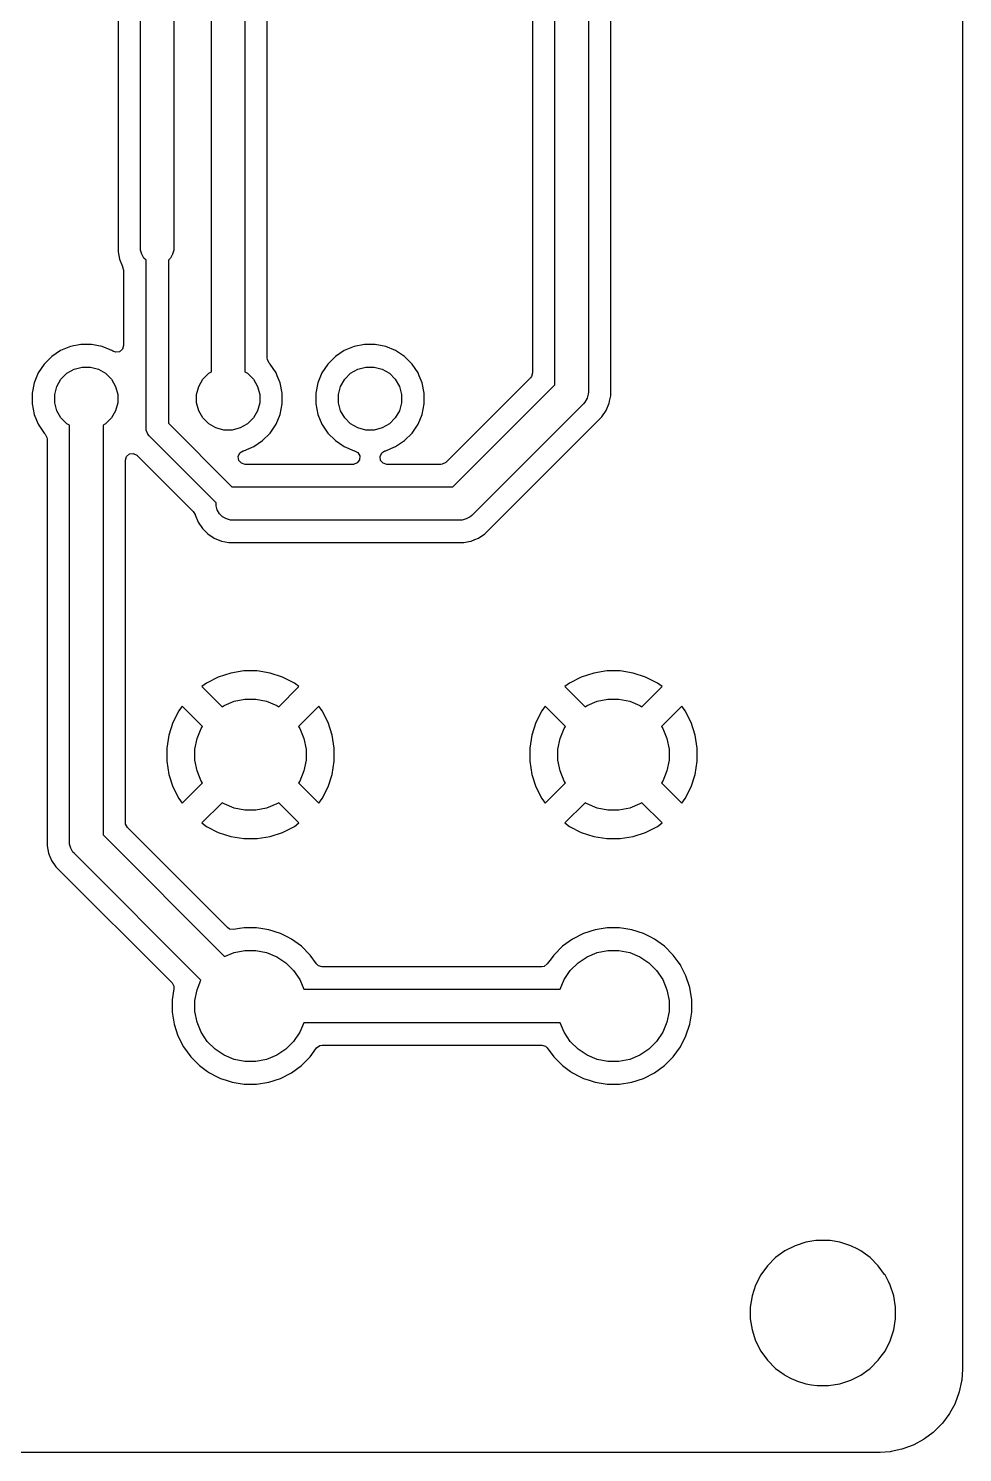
# Model space of a CAD drawing. Header units: millimetres. Extents: x 130.5 to 169.5, y -130 to -71.
# Drawn here: x 152.78 to 169.5, y -130 to -104.49 of the extents above; entities that cross this region are included whole.
import ezdxf

# ---------------------------------------------------------------- set-up
doc = ezdxf.new("R2010")
doc.units = ezdxf.units.MM
doc.layers.add('B.Cu', color=153, linetype='CONTINUOUS', true_color=0x4d7fc4)

msp = doc.modelspace()

# ---------------------------------------------------------------- linework, layer by layer
at = {"layer": 'B.Cu', "linetype": 'CONTINUOUS'}
for p, q in [((169.4995, -72.504427), (169.4995, -128.495572)), ((162.8, -79.5), (162.8, -111)), ((162.2, -110.875736), (162.2, -79.624264)), ((163.2005, -111.068993), (163.2005, -85.881947)), ((154.78, -108.42), (154.78, -98.704264)), ((155.38, -98.58), (155.38, -108.42)), ((161.7995, -98.473104), (161.7995, -110.658481)), ((154.3795, -98.921519), (154.3795, -108.488993)), ((156.05, -110.640656), (156.05, -102.65)), ((156.65, -102.774264), (156.65, -110.640656)), ((157.0505, -110.396642), (157.0505, -102.991519)), ((154.3795, -108.488995), (154.379499, -108.488995)), ((154.379499, -108.488995), (154.406418, -108.624322)), ((154.3795, -108.488993), (154.3795, -108.488995)), ((154.406418, -108.624322), (154.406421, -108.624332)), ((154.406421, -108.624332), (154.459222, -108.751806)), ((154.782567, -108.459158), (154.78, -108.42)), ((154.802836, -108.534805), (154.782567, -108.459158)), ((154.841994, -108.602628), (154.802836, -108.534805)), ((154.88, -108.640634), (154.841994, -108.602628)), ((154.88, -111.646052), (154.88, -108.640634)), ((155.318006, -108.602628), (155.28, -108.640634)), ((155.28, -108.640634), (155.28, -111.563209)), ((155.357164, -108.534805), (155.318006, -108.602628)), ((155.377433, -108.459158), (155.357164, -108.534805)), ((155.38, -108.42), (155.377433, -108.459158)), ((154.459222, -108.751806), (154.462094, -108.757178)), ((154.462094, -108.757178), (154.460792, -108.757874)), ((154.460792, -108.757874), (154.47948, -108.817554)), ((154.47948, -108.817554), (154.4795, -108.819769)), ((154.4795, -108.819769), (154.4795, -110.168147)), ((153.526911, -110.186797), (153.350299, -110.259951)), ((153.526921, -110.186794), (153.526911, -110.186797)), ((153.714412, -110.1495), (153.526921, -110.186794)), ((153.714414, -110.1495), (153.714412, -110.1495)), ((153.905586, -110.1495), (153.714414, -110.1495)), ((153.905588, -110.1495), (153.905586, -110.1495)), ((154.093078, -110.186794), (153.905588, -110.1495)), ((154.093088, -110.186797), (154.093078, -110.186794)), ((154.269702, -110.259952), (154.093088, -110.186797)), ((154.4795, -110.168147), (154.459815, -110.235186)), ((158.606911, -110.186797), (158.430299, -110.259951)), ((158.606921, -110.186794), (158.606911, -110.186797)), ((158.794412, -110.1495), (158.606921, -110.186794)), ((158.794414, -110.1495), (158.794412, -110.1495)), ((158.985586, -110.1495), (158.794414, -110.1495)), ((158.985588, -110.1495), (158.985586, -110.1495)), ((159.173078, -110.186794), (158.985588, -110.1495)), ((159.173088, -110.186797), (159.173078, -110.186794)), ((159.3497, -110.259951), (159.173088, -110.186797)), ((153.191339, -110.366164), (153.056164, -110.501339)), ((153.350299, -110.259951), (153.191339, -110.366164)), ((154.269704, -110.259953), (154.269702, -110.259952)), ((154.286611, -110.27125), (154.269704, -110.259953)), ((154.337853, -110.290885), (154.286611, -110.27125)), ((154.407011, -110.280941), (154.337853, -110.290885)), ((154.459815, -110.235186), (154.407011, -110.280941)), ((157.053334, -110.423), (157.0505, -110.396642)), ((157.086819, -110.484323), (157.053334, -110.423)), ((158.271339, -110.366164), (158.136164, -110.501339)), ((158.430299, -110.259951), (158.271339, -110.366164)), ((159.50866, -110.366164), (159.3497, -110.259951)), ((159.643835, -110.501339), (159.50866, -110.366164)), ((152.949951, -110.660299), (152.876797, -110.836911)), ((153.056164, -110.501339), (152.949951, -110.660299)), ((153.357789, -110.773006), (153.463006, -110.667789)), ((153.463006, -110.667789), (153.59187, -110.593389)), ((153.59187, -110.593389), (153.7356, -110.554876)), ((153.7356, -110.554876), (153.8844, -110.554876)), ((153.8844, -110.554876), (154.02813, -110.593389)), ((154.02813, -110.593389), (154.156994, -110.667789)), ((154.156994, -110.667789), (154.262211, -110.773006)), ((155.897789, -110.773006), (156.003006, -110.667789)), ((156.003006, -110.667789), (156.05, -110.640656)), ((156.65, -110.640656), (156.696994, -110.667789)), ((156.696994, -110.667789), (156.802211, -110.773006)), ((157.103835, -110.501339), (157.086819, -110.484323)), ((157.210048, -110.660299), (157.103835, -110.501339)), ((157.230569, -110.709843), (157.210048, -110.660299)), ((158.029951, -110.660299), (157.956797, -110.836911)), ((158.136164, -110.501339), (158.029951, -110.660299)), ((158.437789, -110.773006), (158.543006, -110.667789)), ((158.543006, -110.667789), (158.67187, -110.593389)), ((158.67187, -110.593389), (158.8156, -110.554876)), ((158.8156, -110.554876), (158.9644, -110.554876)), ((158.9644, -110.554876), (159.10813, -110.593389)), ((159.10813, -110.593389), (159.236994, -110.667789)), ((159.236994, -110.667789), (159.342211, -110.773006)), ((159.750048, -110.660299), (159.643835, -110.501339)), ((159.770569, -110.709843), (159.750048, -110.660299)), ((161.7995, -110.658481), (161.779815, -110.72552)), ((152.876794, -110.836921), (152.8395, -111.024411)), ((152.876797, -110.836911), (152.876794, -110.836921)), ((153.244876, -111.0456), (153.283389, -110.90187)), ((153.283389, -110.90187), (153.357789, -110.773006)), ((154.262211, -110.773006), (154.336611, -110.90187)), ((154.336611, -110.90187), (154.375124, -111.0456)), ((155.784876, -111.0456), (155.823389, -110.90187)), ((155.823389, -110.90187), (155.897789, -110.773006)), ((156.802211, -110.773006), (156.876611, -110.90187)), ((156.876611, -110.90187), (156.915124, -111.0456)), ((157.283204, -110.836916), (157.230569, -110.709843)), ((157.283204, -110.83692), (157.283204, -110.836916)), ((157.283205, -110.836921), (157.283204, -110.83692)), ((157.3205, -111.024411), (157.283205, -110.836921)), ((157.956794, -110.836921), (157.9195, -111.024411)), ((157.956797, -110.836911), (157.956794, -110.836921)), ((158.324876, -111.0456), (158.363389, -110.90187)), ((158.363389, -110.90187), (158.437789, -110.773006)), ((159.342211, -110.773006), (159.416611, -110.90187)), ((159.416611, -110.90187), (159.455124, -111.0456)), ((159.823204, -110.836916), (159.770569, -110.709843)), ((159.823204, -110.83692), (159.823204, -110.836916)), ((159.823205, -110.836921), (159.823204, -110.83692)), ((159.8605, -111.024411), (159.823205, -110.836921)), ((161.763181, -110.746162), (160.246162, -112.263181)), ((160.375736, -112.7), (162.2, -110.875736)), ((161.779815, -110.72552), (161.763181, -110.746162)), ((152.8395, -111.215588), (152.839499, -111.215588)), ((152.839499, -111.215588), (152.876794, -111.403078)), ((152.8395, -111.024411), (152.8395, -111.024414)), ((152.8395, -111.024414), (152.8395, -111.215586)), ((152.8395, -111.215586), (152.8395, -111.215588)), ((153.244876, -111.1944), (153.244876, -111.0456)), ((153.283389, -111.33813), (153.244876, -111.1944)), ((154.375124, -111.1944), (154.336611, -111.33813)), ((154.375124, -111.0456), (154.375124, -111.1944)), ((155.784876, -111.1944), (155.784876, -111.0456)), ((155.823389, -111.33813), (155.784876, -111.1944)), ((156.915124, -111.1944), (156.876611, -111.33813)), ((156.915124, -111.0456), (156.915124, -111.1944)), ((157.283204, -111.403084), (157.3205, -111.215586)), ((157.3205, -111.024414), (157.3205, -111.024411)), ((157.3205, -111.215586), (157.3205, -111.024414)), ((157.9195, -111.215588), (157.919499, -111.215588)), ((157.919499, -111.215588), (157.956794, -111.403078)), ((157.9195, -111.024411), (157.9195, -111.024414)), ((157.9195, -111.024414), (157.9195, -111.215586)), ((157.9195, -111.215586), (157.9195, -111.215588)), ((158.324876, -111.1944), (158.324876, -111.0456)), ((158.363389, -111.33813), (158.324876, -111.1944)), ((159.455124, -111.1944), (159.416611, -111.33813)), ((159.455124, -111.0456), (159.455124, -111.1944)), ((159.823204, -111.403084), (159.8605, -111.215586)), ((159.8605, -111.024414), (159.8605, -111.024411)), ((159.8605, -111.215586), (159.8605, -111.024414)), ((162.712132, -111.212132), (160.712132, -113.212132)), ((162.738006, -111.182628), (162.712132, -111.212132)), ((162.777164, -111.114805), (162.738006, -111.182628)), ((162.797433, -111.039158), (162.777164, -111.114805)), ((162.8, -111), (162.797433, -111.039158)), ((163.120775, -111.331811), (163.17358, -111.204328)), ((163.17358, -111.204328), (163.181297, -111.165533)), ((163.181297, -111.165533), (163.2005, -111.068993)), ((152.876794, -111.403078), (152.876797, -111.403088)), ((152.876797, -111.403088), (152.949951, -111.5797)), ((153.357789, -111.466994), (153.283389, -111.33813)), ((153.463006, -111.572211), (153.357789, -111.466994)), ((154.262211, -111.466994), (154.156994, -111.572211)), ((154.336611, -111.33813), (154.262211, -111.466994)), ((155.897789, -111.466994), (155.823389, -111.33813)), ((156.003006, -111.572211), (155.897789, -111.466994)), ((156.802211, -111.466994), (156.696994, -111.572211)), ((156.876611, -111.33813), (156.802211, -111.466994)), ((157.210046, -111.579704), (157.283204, -111.403084)), ((157.956794, -111.403078), (157.956797, -111.403088)), ((157.956797, -111.403088), (158.029951, -111.5797)), ((158.437789, -111.466994), (158.363389, -111.33813)), ((158.543006, -111.572211), (158.437789, -111.466994)), ((159.342211, -111.466994), (159.236994, -111.572211)), ((159.416611, -111.33813), (159.342211, -111.466994)), ((159.750046, -111.579704), (159.823204, -111.403084)), ((160.946543, -113.544114), (163.044114, -111.446543)), ((163.044114, -111.446543), (163.120775, -111.331811)), ((152.949951, -111.5797), (153.056164, -111.73866)), ((153.51, -111.599343), (153.463006, -111.572211)), ((153.51, -119.06), (153.51, -111.599343)), ((154.156994, -111.572211), (154.11, -111.599343)), ((154.11, -111.599343), (154.11, -118.935736)), ((154.883843, -111.68507), (154.88, -111.646052)), ((154.913706, -111.757166), (154.883843, -111.68507)), ((155.28, -111.563209), (156.417846, -112.701055)), ((156.13187, -111.646611), (156.003006, -111.572211)), ((156.2756, -111.685124), (156.13187, -111.646611)), ((156.4244, -111.685124), (156.2756, -111.685124)), ((156.56813, -111.646611), (156.4244, -111.685124)), ((156.696994, -111.572211), (156.56813, -111.646611)), ((157.103837, -111.738658), (157.210046, -111.579704)), ((158.029951, -111.5797), (158.136164, -111.73866)), ((158.67187, -111.646611), (158.543006, -111.572211)), ((158.8156, -111.685124), (158.67187, -111.646611)), ((158.9644, -111.685124), (158.8156, -111.685124)), ((159.10813, -111.646611), (158.9644, -111.685124)), ((159.236994, -111.572211), (159.10813, -111.646611)), ((159.643837, -111.738658), (159.750046, -111.579704)), ((153.056164, -111.73866), (153.073179, -111.755674)), ((153.073179, -111.755674), (153.106666, -111.816996)), ((153.106666, -111.816996), (153.1095, -111.843357)), ((153.1095, -111.843357), (153.1095, -118.991006)), ((154.938579, -111.787473), (154.913706, -111.757166)), ((156.136515, -112.985409), (154.938579, -111.787473)), ((156.725877, -112.014768), (156.8097, -111.980048)), ((156.8097, -111.980048), (156.809701, -111.980047)), ((156.809701, -111.980047), (156.809704, -111.980046)), ((156.809704, -111.980046), (156.968658, -111.873837)), ((156.968658, -111.873837), (157.103837, -111.738658)), ((158.136164, -111.73866), (158.271339, -111.873835)), ((158.271339, -111.873835), (158.430299, -111.980048)), ((158.430299, -111.980048), (158.606911, -112.053202)), ((159.265877, -112.014768), (159.3497, -111.980048)), ((159.3497, -111.980048), (159.349701, -111.980047)), ((159.349701, -111.980047), (159.349704, -111.980046)), ((159.349704, -111.980046), (159.508658, -111.873837)), ((159.508658, -111.873837), (159.643837, -111.738658)), ((154.5105, -112.225149), (154.530185, -112.15811)), ((154.5105, -117.381947), (154.5105, -112.225149)), ((154.530185, -112.15811), (154.582989, -112.112355)), ((154.582989, -112.112355), (154.652147, -112.102411)), ((154.652147, -112.102411), (154.715703, -112.131436)), ((154.715703, -112.131436), (154.722181, -112.137468)), ((154.722181, -112.137468), (155.72665, -113.141938)), ((156.531126, -112.157853), (156.560151, -112.094297)), ((156.54107, -112.227011), (156.531126, -112.157853)), ((156.586825, -112.279815), (156.54107, -112.227011)), ((156.560151, -112.094297), (156.618929, -112.056523)), ((156.618929, -112.056523), (156.629673, -112.053883)), ((156.629673, -112.053883), (156.631238, -112.053571)), ((156.631238, -112.053571), (156.633084, -112.053204)), ((156.633084, -112.053204), (156.725877, -112.014768)), ((158.606911, -112.053202), (158.606916, -112.053204)), ((158.606916, -112.053204), (158.608413, -112.053501)), ((158.608413, -112.053501), (158.610327, -112.053883)), ((158.610327, -112.053883), (158.611945, -112.054729)), ((158.611945, -112.054729), (158.612748, -112.054973)), ((158.612748, -112.054973), (158.612701, -112.055125)), ((158.612701, -112.055125), (158.672238, -112.086268)), ((158.703073, -112.216753), (158.662206, -112.273425)), ((158.672238, -112.086268), (158.706812, -112.146984)), ((158.706812, -112.146984), (158.703073, -112.216753)), ((159.071126, -112.157853), (159.100151, -112.094297)), ((159.08107, -112.227011), (159.071126, -112.157853)), ((159.126825, -112.279815), (159.08107, -112.227011)), ((159.100151, -112.094297), (159.158929, -112.056523)), ((159.158929, -112.056523), (159.169673, -112.053883)), ((159.169673, -112.053883), (159.171238, -112.053571)), ((159.171238, -112.053571), (159.173084, -112.053204)), ((159.173084, -112.053204), (159.265877, -112.014768)), ((156.653864, -112.2995), (156.586825, -112.279815)), ((158.586136, -112.2995), (156.653864, -112.2995)), ((158.597188, -112.299006), (158.586136, -112.2995)), ((158.662206, -112.273425), (158.597188, -112.299006)), ((159.193864, -112.2995), (159.126825, -112.279815)), ((160.158481, -112.2995), (159.193864, -112.2995)), ((160.184839, -112.296666), (160.158481, -112.2995)), ((160.246162, -112.263181), (160.184839, -112.296666)), ((156.417846, -112.701055), (156.433948, -112.7)), ((156.433948, -112.7), (160.375736, -112.7)), ((156.136515, -113.039158), (156.136515, -112.985409)), ((155.72665, -113.141938), (155.757683, -113.198771)), ((155.757683, -113.198771), (155.758598, -113.198494)), ((155.758598, -113.198494), (155.75993, -113.202887)), ((155.75993, -113.202887), (155.760135, -113.203261)), ((155.760135, -113.203261), (155.760334, -113.204215)), ((155.760334, -113.204215), (155.760368, -113.20433)), ((155.760368, -113.20433), (155.813169, -113.331804)), ((156.156784, -113.114805), (156.136515, -113.039158)), ((156.195942, -113.182628), (156.156784, -113.114805)), ((156.25132, -113.238006), (156.195942, -113.182628)), ((156.319143, -113.277164), (156.25132, -113.238006)), ((160.682628, -113.238006), (160.614805, -113.277164)), ((160.712132, -113.212132), (160.682628, -113.238006)), ((155.813169, -113.331804), (155.813176, -113.331817)), ((155.813176, -113.331817), (155.889833, -113.446541)), ((155.889833, -113.446541), (155.889836, -113.446545)), ((155.889836, -113.446545), (155.987402, -113.544111)), ((156.39479, -113.297433), (156.319143, -113.277164)), ((156.433948, -113.3), (156.39479, -113.297433)), ((160.5, -113.3), (156.433948, -113.3)), ((160.539158, -113.297433), (160.5, -113.3)), ((160.614805, -113.277164), (160.539158, -113.297433)), ((155.987402, -113.544111), (155.987406, -113.544114)), ((155.987406, -113.544114), (156.10213, -113.620771)), ((156.10213, -113.620771), (156.102143, -113.620778)), ((156.102143, -113.620778), (156.229615, -113.673578)), ((156.229615, -113.673578), (156.22962, -113.67358)), ((156.22962, -113.67358), (156.229624, -113.67358)), ((156.229624, -113.67358), (156.229625, -113.673581)), ((156.229625, -113.673581), (156.364952, -113.7005)), ((156.364952, -113.7005), (156.364955, -113.7005)), ((156.364955, -113.7005), (160.568996, -113.7005)), ((160.568996, -113.7005), (160.66004, -113.682389)), ((160.66004, -113.682389), (160.704328, -113.67358)), ((160.704328, -113.67358), (160.768069, -113.647177)), ((160.768069, -113.647177), (160.831807, -113.620777)), ((160.831807, -113.620777), (160.831808, -113.620776)), ((160.831808, -113.620776), (160.831811, -113.620775)), ((160.831811, -113.620775), (160.946543, -113.544114)), ((156.398752, -116.036934), (156.174197, -116.109897)), ((156.631948, -116), (156.398752, -116.036934)), ((156.868052, -116), (156.631948, -116)), ((157.101248, -116.036934), (156.868052, -116)), ((157.325802, -116.109897), (157.101247, -116.036934)), ((157.101247, -116.036934), (157.101248, -116.036934)), ((162.898752, -116.036934), (162.674197, -116.109897)), ((163.131948, -116), (162.898752, -116.036934)), ((163.368052, -116), (163.131948, -116)), ((163.601248, -116.036934), (163.368052, -116)), ((163.825802, -116.109897), (163.601247, -116.036934)), ((163.601247, -116.036934), (163.601248, -116.036934)), ((155.96383, -116.217084), (155.880894, -116.27734)), ((155.880894, -116.27734), (156.244452, -116.640898)), ((156.174197, -116.109897), (155.96383, -116.217084)), ((157.255547, -116.640897), (157.619105, -116.27734)), ((157.536174, -116.217087), (157.325802, -116.109897)), ((157.619104, -116.277339), (157.536174, -116.217087)), ((157.619105, -116.27734), (157.619104, -116.277339)), ((162.46383, -116.217084), (162.380894, -116.27734)), ((162.380894, -116.27734), (162.744452, -116.640898)), ((162.674197, -116.109897), (162.46383, -116.217084)), ((163.755547, -116.640897), (164.119105, -116.27734)), ((164.036174, -116.217087), (163.825802, -116.109897)), ((164.119104, -116.277338), (164.036174, -116.217087)), ((164.119105, -116.27734), (164.119104, -116.277338)), ((156.278603, -116.618079), (156.459715, -116.54306)), ((156.459715, -116.54306), (156.651983, -116.504815)), ((156.651983, -116.504815), (156.848017, -116.504815)), ((156.848017, -116.504815), (157.040285, -116.54306)), ((157.040285, -116.54306), (157.221397, -116.618079)), ((162.778603, -116.618079), (162.959715, -116.54306)), ((162.959715, -116.54306), (163.151983, -116.504815)), ((163.151983, -116.504815), (163.348017, -116.504815)), ((163.348017, -116.504815), (163.540285, -116.54306)), ((163.540285, -116.54306), (163.721397, -116.618079)), ((155.467084, -116.71383), (155.359897, -116.924197)), ((155.52734, -116.630894), (155.467084, -116.71383)), ((155.890898, -116.994452), (155.52734, -116.630894)), ((156.244452, -116.640898), (156.278603, -116.618079)), ((157.221397, -116.618079), (157.255547, -116.640897)), ((157.972658, -116.630893), (157.6091, -116.99445)), ((157.972658, -116.630894), (157.972658, -116.630893)), ((158.032914, -116.713828), (157.972658, -116.630894)), ((158.140102, -116.924197), (158.032914, -116.713828)), ((161.967084, -116.71383), (161.859897, -116.924197)), ((162.02734, -116.630894), (161.967084, -116.71383)), ((162.390898, -116.994452), (162.02734, -116.630894)), ((162.744452, -116.640898), (162.778603, -116.618079)), ((163.721397, -116.618079), (163.755547, -116.640897)), ((164.472658, -116.630893), (164.1091, -116.99445)), ((164.472658, -116.630894), (164.472658, -116.630893)), ((164.532914, -116.713828), (164.472658, -116.630894)), ((164.640102, -116.924197), (164.532914, -116.713828)), ((155.359897, -116.924197), (155.286934, -117.148752)), ((155.79306, -117.209715), (155.868079, -117.028603)), ((155.868079, -117.028603), (155.890898, -116.994452)), ((157.6091, -116.99445), (157.631921, -117.028603)), ((157.631921, -117.028603), (157.70694, -117.209715)), ((158.213065, -117.148752), (158.140102, -116.924197)), ((161.859897, -116.924197), (161.786934, -117.148752)), ((162.29306, -117.209715), (162.368079, -117.028603)), ((162.368079, -117.028603), (162.390898, -116.994452)), ((164.1091, -116.99445), (164.131921, -117.028603)), ((164.131921, -117.028603), (164.20694, -117.209715)), ((164.713065, -117.148752), (164.640102, -116.924197)), ((155.286934, -117.148752), (155.25, -117.381947)), ((155.754815, -117.401983), (155.79306, -117.209715)), ((157.70694, -117.209715), (157.745185, -117.401983)), ((158.25, -117.381947), (158.213065, -117.148752)), ((161.786934, -117.148752), (161.75, -117.381947)), ((162.254815, -117.401983), (162.29306, -117.209715)), ((164.20694, -117.209715), (164.245185, -117.401983)), ((164.75, -117.381947), (164.713065, -117.148752)), ((154.5105, -118.718481), (154.5105, -117.381947)), ((155.25, -117.381947), (155.25, -117.618052)), ((155.754815, -117.598017), (155.754815, -117.401983)), ((157.745185, -117.401983), (157.745185, -117.598017)), ((158.25, -117.618052), (158.25, -117.381947)), ((161.75, -117.381947), (161.75, -117.618052)), ((162.254815, -117.598017), (162.254815, -117.401983)), ((164.245185, -117.401983), (164.245185, -117.598017)), ((164.75, -117.618052), (164.75, -117.381947)), ((155.25, -117.618052), (155.286934, -117.851247)), ((155.286934, -117.851247), (155.359897, -118.075802)), ((155.79306, -117.790285), (155.754815, -117.598017)), ((155.868079, -117.971397), (155.79306, -117.790285)), ((157.70694, -117.790285), (157.631921, -117.971397)), ((157.745185, -117.598017), (157.70694, -117.790285)), ((158.140102, -118.075802), (158.213065, -117.851247)), ((158.213065, -117.851247), (158.25, -117.618052)), ((161.75, -117.618052), (161.786934, -117.851247)), ((161.786934, -117.851247), (161.859897, -118.075802)), ((162.29306, -117.790285), (162.254815, -117.598017)), ((162.368079, -117.971397), (162.29306, -117.790285)), ((164.20694, -117.790285), (164.131921, -117.971397)), ((164.245185, -117.598017), (164.20694, -117.790285)), ((164.640102, -118.075802), (164.713065, -117.851247)), ((164.713065, -117.851247), (164.75, -117.618052)), ((155.359897, -118.075802), (155.467087, -118.286174)), ((155.52734, -118.369105), (155.890897, -118.005547)), ((155.890897, -118.005547), (155.868079, -117.971397)), ((157.631921, -117.971397), (157.609101, -118.005548)), ((157.609101, -118.005548), (157.972658, -118.369105)), ((158.032918, -118.286163), (158.140102, -118.075802)), ((161.859897, -118.075802), (161.967087, -118.286174)), ((162.02734, -118.369105), (162.390897, -118.005547)), ((162.390897, -118.005547), (162.368079, -117.971397)), ((164.131921, -117.971397), (164.109101, -118.005548)), ((164.109101, -118.005548), (164.472658, -118.369105)), ((164.532918, -118.286163), (164.640102, -118.075802)), ((155.467087, -118.286174), (155.527338, -118.369104)), ((156.24445, -118.3591), (155.880893, -118.722658)), ((156.278603, -118.381921), (156.24445, -118.3591)), ((157.255548, -118.359101), (157.221397, -118.381921)), ((157.619105, -118.722658), (157.255548, -118.359101)), ((157.972658, -118.369104), (158.032914, -118.286169)), ((158.032914, -118.286169), (158.032918, -118.286163)), ((161.967087, -118.286174), (162.027338, -118.369104)), ((162.74445, -118.3591), (162.380893, -118.722658)), ((162.778603, -118.381921), (162.74445, -118.3591)), ((163.755548, -118.359101), (163.721397, -118.381921)), ((164.119105, -118.722658), (163.755548, -118.359101)), ((164.472658, -118.369104), (164.532914, -118.286169)), ((164.532914, -118.286169), (164.532918, -118.286163)), ((155.527338, -118.369104), (155.52734, -118.369105)), ((156.459715, -118.45694), (156.278603, -118.381921)), ((156.651983, -118.495185), (156.459715, -118.45694)), ((156.848017, -118.495185), (156.651983, -118.495185)), ((157.040285, -118.45694), (156.848017, -118.495185)), ((157.221397, -118.381921), (157.040285, -118.45694)), ((157.972658, -118.369105), (157.972658, -118.369104)), ((162.027338, -118.369104), (162.02734, -118.369105)), ((162.959715, -118.45694), (162.778603, -118.381921)), ((163.151983, -118.495185), (162.959715, -118.45694)), ((163.348017, -118.495185), (163.151983, -118.495185)), ((163.540285, -118.45694), (163.348017, -118.495185)), ((163.721397, -118.381921), (163.540285, -118.45694)), ((164.472658, -118.369105), (164.472658, -118.369104)), ((154.513334, -118.744839), (154.5105, -118.718481)), ((154.546819, -118.806162), (154.513334, -118.744839)), ((156.336448, -120.595791), (154.546819, -118.806162)), ((155.880893, -118.722658), (155.963828, -118.782914)), ((155.963828, -118.782914), (156.174197, -118.890102)), ((157.325802, -118.890102), (157.536163, -118.782918)), ((157.536163, -118.782918), (157.536169, -118.782914)), ((157.536169, -118.782914), (157.619104, -118.722658)), ((157.619104, -118.722658), (157.619105, -118.722658)), ((162.380893, -118.722658), (162.463828, -118.782914)), ((162.463828, -118.782914), (162.674197, -118.890102)), ((163.825802, -118.890102), (164.036163, -118.782918)), ((164.036163, -118.782918), (164.036169, -118.782914)), ((164.036169, -118.782914), (164.119104, -118.722658)), ((164.119104, -118.722658), (164.119105, -118.722658)), ((153.1095, -118.991006), (153.1095, -119.128994)), ((153.512567, -119.099158), (153.51, -119.06)), ((153.532836, -119.174805), (153.512567, -119.099158)), ((154.11, -118.935736), (156.288318, -121.114054)), ((156.174197, -118.890102), (156.398752, -118.963065)), ((156.398752, -118.963065), (156.398751, -118.963065)), ((156.398751, -118.963065), (156.631948, -119)), ((156.631948, -119), (156.868052, -119)), ((156.868052, -119), (157.101247, -118.963065)), ((157.101247, -118.963065), (157.325802, -118.890102)), ((162.674197, -118.890102), (162.898752, -118.963065)), ((162.898752, -118.963065), (162.898751, -118.963065)), ((162.898751, -118.963065), (163.131948, -119)), ((163.131948, -119), (163.368052, -119)), ((163.368052, -119), (163.601247, -118.963065)), ((163.601247, -118.963065), (163.825802, -118.890102)), ((153.1095, -119.128996), (153.109499, -119.128996)), ((153.109499, -119.128996), (153.136418, -119.264322)), ((153.1095, -119.128994), (153.1095, -119.128996)), ((153.136418, -119.264322), (153.136421, -119.264332)), ((153.136421, -119.264332), (153.189222, -119.391807)), ((153.571994, -119.242628), (153.532836, -119.174805)), ((153.597868, -119.272132), (153.571994, -119.242628)), ((155.864054, -121.538318), (153.597868, -119.272132)), ((153.189222, -119.391807), (153.265887, -119.506545)), ((153.265887, -119.506545), (153.265888, -119.506546)), ((153.265888, -119.506546), (155.345791, -121.586448)), ((156.374233, -120.621628), (156.336448, -120.595791)), ((156.443527, -120.630583), (156.374233, -120.621628)), ((156.554877, -120.612946), (156.443527, -120.630583)), ((156.639778, -120.5995), (156.554877, -120.612946)), ((156.860222, -120.5995), (156.639778, -120.5995)), ((156.969086, -120.616742), (156.860222, -120.5995)), ((157.077952, -120.633985), (156.969086, -120.616742)), ((157.287603, -120.702103), (157.077952, -120.633985)), ((162.922047, -120.633985), (162.712396, -120.702103)), ((163.067201, -120.610995), (162.922047, -120.633985)), ((163.139778, -120.5995), (163.067201, -120.610995)), ((163.360222, -120.5995), (163.139778, -120.5995)), ((163.469086, -120.616742), (163.360222, -120.5995)), ((163.577952, -120.633985), (163.469086, -120.616742)), ((163.787603, -120.702103), (163.577952, -120.633985)), ((157.287606, -120.702104), (157.287603, -120.702103)), ((157.421096, -120.770122), (157.287606, -120.702104)), ((157.484022, -120.802185), (157.421096, -120.770122)), ((157.484024, -120.802186), (157.484022, -120.802185)), ((157.484025, -120.802187), (157.484024, -120.802186)), ((157.662358, -120.931752), (157.484025, -120.802187)), ((162.515974, -120.802187), (162.337641, -120.931752)), ((162.712393, -120.702104), (162.515974, -120.802187)), ((162.712396, -120.702103), (162.712393, -120.702104)), ((163.787606, -120.702104), (163.787603, -120.702103)), ((163.921096, -120.770122), (163.787606, -120.702104)), ((163.984022, -120.802185), (163.921096, -120.770122)), ((163.984024, -120.802186), (163.984022, -120.802185)), ((163.984025, -120.802187), (163.984024, -120.802186)), ((164.162358, -120.931752), (163.984025, -120.802187)), ((156.288318, -121.114054), (156.459715, -121.04306)), ((156.459715, -121.04306), (156.651983, -121.004815)), ((156.651983, -121.004815), (156.848017, -121.004815)), ((156.848017, -121.004815), (157.040285, -121.04306)), ((157.040285, -121.04306), (157.221397, -121.118079)), ((157.221397, -121.118079), (157.384393, -121.22699)), ((157.662363, -120.931756), (157.662358, -120.931752)), ((157.662365, -120.931758), (157.662363, -120.931756)), ((157.818242, -121.087635), (157.662365, -120.931758)), ((157.935035, -121.248388), (157.818242, -121.087635)), ((162.132997, -121.154747), (162.064965, -121.248386)), ((162.181758, -121.087634), (162.132997, -121.154747)), ((162.337636, -120.931756), (162.181758, -121.087634)), ((162.337641, -120.931752), (162.337636, -120.931756)), ((162.615607, -121.22699), (162.778603, -121.118079)), ((162.778603, -121.118079), (162.959715, -121.04306)), ((162.959715, -121.04306), (163.151983, -121.004815)), ((163.151983, -121.004815), (163.348017, -121.004815)), ((163.348017, -121.004815), (163.540285, -121.04306)), ((163.540285, -121.04306), (163.721397, -121.118079)), ((163.721397, -121.118079), (163.884393, -121.22699)), ((164.162363, -120.931756), (164.162358, -120.931752)), ((164.318243, -121.087636), (164.162363, -120.931756)), ((164.318247, -121.087641), (164.318243, -121.087636)), ((164.407031, -121.209843), (164.318247, -121.087641)), ((157.384393, -121.22699), (157.52301, -121.365607)), ((157.52301, -121.365607), (157.631921, -121.528603)), ((157.968312, -121.279815), (157.935035, -121.248388)), ((158.035351, -121.2995), (157.968312, -121.279815)), ((161.964649, -121.2995), (158.035351, -121.2995)), ((162.009638, -121.291051), (161.964649, -121.2995)), ((162.064965, -121.248386), (162.009638, -121.291051)), ((162.368079, -121.528603), (162.47699, -121.365607)), ((162.47699, -121.365607), (162.615607, -121.22699)), ((163.884393, -121.22699), (164.02301, -121.365607)), ((164.02301, -121.365607), (164.131921, -121.528603)), ((164.447815, -121.265978), (164.407031, -121.209843)), ((164.454865, -121.279815), (164.447815, -121.265978)), ((164.547895, -121.462393), (164.454865, -121.279815)), ((155.345791, -121.586448), (155.379276, -121.647771)), ((155.379276, -121.647771), (155.380583, -121.693527)), ((155.79306, -121.709715), (155.864054, -121.538318)), ((157.631921, -121.528603), (157.702916, -121.7)), ((162.297084, -121.7), (162.368079, -121.528603)), ((164.131921, -121.528603), (164.20694, -121.709715)), ((164.547895, -121.462394), (164.547895, -121.462393)), ((164.616015, -121.672049), (164.547895, -121.462394)), ((164.6505, -121.889778), (164.616015, -121.672049)), ((155.380583, -121.693527), (155.3495, -121.889778)), ((155.3495, -121.889778), (155.3495, -122.110221)), ((155.754815, -121.901983), (155.79306, -121.709715)), ((155.754815, -122.098017), (155.754815, -121.901983)), ((157.702916, -121.7), (162.297084, -121.7)), ((164.20694, -121.709715), (164.245185, -121.901983)), ((164.245185, -121.901983), (164.245185, -122.098017)), ((164.6505, -122.110222), (164.6505, -121.889778)), ((155.3495, -122.110221), (155.383985, -122.327952)), ((155.79306, -122.290285), (155.754815, -122.098017)), ((164.245185, -122.098017), (164.20694, -122.290285)), ((164.616015, -122.327951), (164.6505, -122.110222)), ((155.383985, -122.327952), (155.452103, -122.537603)), ((155.868079, -122.471397), (155.79306, -122.290285)), ((157.702916, -122.3), (157.631921, -122.471397)), ((162.297084, -122.3), (157.702916, -122.3)), ((162.368079, -122.471397), (162.297084, -122.3)), ((164.20694, -122.290285), (164.131921, -122.471397)), ((164.547895, -122.537606), (164.616015, -122.327951)), ((155.452103, -122.537603), (155.452104, -122.537606)), ((155.452104, -122.537606), (155.552187, -122.734025)), ((155.97699, -122.634393), (155.868079, -122.471397)), ((156.115607, -122.77301), (155.97699, -122.634393)), ((157.52301, -122.634393), (157.384393, -122.77301)), ((157.631921, -122.471397), (157.52301, -122.634393)), ((162.47699, -122.634393), (162.368079, -122.471397)), ((162.615607, -122.77301), (162.47699, -122.634393)), ((164.02301, -122.634393), (163.884393, -122.77301)), ((164.131921, -122.471397), (164.02301, -122.634393)), ((164.447815, -122.734022), (164.547895, -122.537606)), ((155.552187, -122.734025), (155.681752, -122.912358)), ((155.681752, -122.912358), (155.681756, -122.912363)), ((155.681756, -122.912363), (155.837636, -123.068243)), ((156.278603, -122.881921), (156.115607, -122.77301)), ((156.459715, -122.95694), (156.278603, -122.881921)), ((157.221397, -122.881921), (157.040285, -122.95694)), ((157.384393, -122.77301), (157.221397, -122.881921)), ((157.662365, -123.068242), (157.818242, -122.912365)), ((157.818242, -122.912365), (157.935034, -122.751613)), ((157.935034, -122.751613), (157.990362, -122.708949)), ((157.990362, -122.708949), (158.035351, -122.7005)), ((158.035351, -122.7005), (161.964649, -122.7005)), ((161.964649, -122.7005), (162.031688, -122.720185)), ((162.031688, -122.720185), (162.064964, -122.751611)), ((162.064964, -122.751611), (162.181753, -122.912358)), ((162.181753, -122.912358), (162.181758, -122.912365)), ((162.181758, -122.912365), (162.337636, -123.068243)), ((162.778603, -122.881921), (162.615607, -122.77301)), ((162.959715, -122.95694), (162.778603, -122.881921)), ((163.721397, -122.881921), (163.540285, -122.95694)), ((163.884393, -122.77301), (163.721397, -122.881921)), ((164.162365, -123.068242), (164.318242, -122.912365)), ((164.318242, -122.912365), (164.447815, -122.734022)), ((155.837636, -123.068243), (155.837641, -123.068247)), ((155.837641, -123.068247), (155.982618, -123.173578)), ((155.982618, -123.173578), (156.015978, -123.197815)), ((156.015978, -123.197815), (156.144375, -123.263237)), ((156.651983, -122.995185), (156.459715, -122.95694)), ((156.848017, -122.995185), (156.651983, -122.995185)), ((157.040285, -122.95694), (156.848017, -122.995185)), ((157.287606, -123.297895), (157.484022, -123.197815)), ((157.484022, -123.197815), (157.662365, -123.068242)), ((162.337636, -123.068243), (162.337641, -123.068247)), ((162.337641, -123.068247), (162.482618, -123.173578)), ((162.482618, -123.173578), (162.515978, -123.197815)), ((162.515978, -123.197815), (162.644375, -123.263237)), ((163.151983, -122.995185), (162.959715, -122.95694)), ((163.348017, -122.995185), (163.151983, -122.995185)), ((163.540285, -122.95694), (163.348017, -122.995185)), ((163.787606, -123.297895), (163.984022, -123.197815)), ((163.984022, -123.197815), (164.162365, -123.068242)), ((156.144375, -123.263237), (156.212393, -123.297895)), ((156.212393, -123.297895), (156.212396, -123.297896)), ((156.212396, -123.297896), (156.317221, -123.331955)), ((156.317221, -123.331955), (156.422049, -123.366015)), ((156.422049, -123.366015), (156.639778, -123.4005)), ((156.639778, -123.4005), (156.639779, -123.4005)), ((156.639779, -123.4005), (156.860221, -123.4005)), ((156.860221, -123.4005), (156.860222, -123.4005)), ((156.860222, -123.4005), (157.077951, -123.366015)), ((157.077951, -123.366015), (157.287606, -123.297895)), ((162.644375, -123.263237), (162.712393, -123.297895)), ((162.712393, -123.297895), (162.712396, -123.297896)), ((162.712396, -123.297896), (162.817221, -123.331955)), ((162.817221, -123.331955), (162.922049, -123.366015)), ((162.922049, -123.366015), (163.139778, -123.4005)), ((163.139778, -123.4005), (163.139779, -123.4005)), ((163.139779, -123.4005), (163.360221, -123.4005)), ((163.360221, -123.4005), (163.360222, -123.4005)), ((163.360222, -123.4005), (163.577951, -123.366015)), ((163.577951, -123.366015), (163.787606, -123.297895)), ((166.695465, -126.231522), (166.500776, -126.294781)), ((166.873329, -126.203351), (166.695465, -126.231522)), ((166.897648, -126.1995), (166.873329, -126.203351)), ((167.102352, -126.1995), (166.897648, -126.1995)), ((167.129995, -126.203878), (167.102352, -126.1995)), ((167.304534, -126.231522), (167.129995, -126.203878)), ((167.499223, -126.294781), (167.304534, -126.231522)), ((166.152786, -126.508028), (166.008028, -126.652786)), ((166.318386, -126.387715), (166.152786, -126.508028)), ((166.500776, -126.294781), (166.318386, -126.387715)), ((167.624653, -126.358691), (167.499223, -126.294781)), ((167.68161, -126.387713), (167.624653, -126.358691)), ((167.681612, -126.387714), (167.68161, -126.387713)), ((167.681613, -126.387715), (167.681612, -126.387714)), ((167.847213, -126.508028), (167.681613, -126.387715)), ((167.991971, -126.652786), (167.847213, -126.508028)), ((166.008028, -126.652786), (165.887715, -126.818386)), ((168.104556, -126.807749), (167.991971, -126.652786)), ((165.794781, -127.000776), (165.731522, -127.195465)), ((165.887715, -126.818386), (165.794781, -127.000776)), ((168.112287, -126.81839), (168.104556, -126.807749)), ((168.171503, -126.934607), (168.112287, -126.81839)), ((168.205218, -127.000776), (168.171503, -126.934607)), ((168.205218, -127.000778), (168.205218, -127.000776)), ((168.20522, -127.000781), (168.205218, -127.000778)), ((168.268477, -127.195466), (168.20522, -127.000781)), ((165.731522, -127.195465), (165.6995, -127.397648)), ((168.3005, -127.397648), (168.268477, -127.195466)), ((165.6995, -127.397648), (165.6995, -127.602351)), ((168.3005, -127.602352), (168.3005, -127.397648)), ((165.6995, -127.602351), (165.731522, -127.804534)), ((168.268477, -127.804534), (168.3005, -127.602352)), ((165.731522, -127.804534), (165.794781, -127.999223)), ((165.794781, -127.999223), (165.887715, -128.181613)), ((168.112287, -128.18161), (168.20522, -127.999219)), ((168.20522, -127.999219), (168.268477, -127.804534)), ((165.887715, -128.181613), (166.008028, -128.347213)), ((167.991971, -128.347213), (168.044732, -128.27459)), ((168.044732, -128.27459), (168.112287, -128.18161)), ((166.008028, -128.347213), (166.152786, -128.491971)), ((166.152786, -128.491971), (166.307749, -128.604556)), ((167.68161, -128.612287), (167.830079, -128.504419)), ((167.830079, -128.504419), (167.847213, -128.491971)), ((167.847213, -128.491971), (167.847215, -128.491968)), ((167.847215, -128.491968), (167.847219, -128.491966)), ((167.847219, -128.491966), (167.991966, -128.347219)), ((167.991966, -128.347219), (167.991968, -128.347215)), ((167.991968, -128.347215), (167.991971, -128.347213)), ((169.499184, -128.504419), (169.484869, -128.704557)), ((169.4995, -128.495572), (169.499184, -128.504419)), ((166.307749, -128.604556), (166.31839, -128.612287)), ((166.31839, -128.612287), (166.434607, -128.671503)), ((166.434607, -128.671503), (166.500776, -128.705218)), ((166.500776, -128.705218), (166.500778, -128.705218)), ((166.500778, -128.705218), (166.500781, -128.70522)), ((166.500781, -128.70522), (166.52596, -128.713401)), ((166.52596, -128.713401), (166.695465, -128.768477)), ((166.695465, -128.768477), (166.796557, -128.784488)), ((166.796557, -128.784488), (166.897648, -128.8005)), ((166.897648, -128.8005), (166.897649, -128.8005)), ((166.897649, -128.8005), (167.102351, -128.8005)), ((167.102351, -128.8005), (167.102352, -128.8005)), ((167.102352, -128.8005), (167.304534, -128.768477)), ((167.304534, -128.768477), (167.499219, -128.70522)), ((167.499219, -128.70522), (167.68161, -128.612287)), ((169.482351, -128.722068), (169.440645, -128.91379)), ((169.484869, -128.704557), (169.482351, -128.722068)), ((169.435661, -128.930765), (169.367093, -129.114605)), ((169.440645, -128.91379), (169.435661, -128.930765)), ((169.256144, -129.317791), (169.138561, -129.474864)), ((169.265709, -129.302908), (169.256144, -129.317791)), ((169.359743, -129.130699), (169.265709, -129.302908)), ((169.367093, -129.114605), (169.359743, -129.130699)), ((169.126975, -129.488235), (168.988235, -129.626975)), ((169.138561, -129.474864), (169.126975, -129.488235)), ((168.802908, -129.765709), (168.630699, -129.859743)), ((168.817791, -129.756144), (168.802908, -129.765709)), ((168.974864, -129.638561), (168.817791, -129.756144)), ((168.988235, -129.626975), (168.974864, -129.638561)), ((167.995572, -129.9995), (132.004428, -129.9995)), ((168.004417, -129.999184), (167.995572, -129.9995)), ((168.023779, -129.997799), (168.004417, -129.999184)), ((168.204557, -129.984869), (168.023779, -129.997799)), ((168.222068, -129.982351), (168.204557, -129.984869)), ((168.41379, -129.940645), (168.222068, -129.982351)), ((168.430765, -129.935661), (168.41379, -129.940645)), ((168.614605, -129.867093), (168.430765, -129.935661)), ((168.630699, -129.859743), (168.614605, -129.867093))]:
    msp.add_line(p, q, dxfattribs=at)

doc.saveas('drawing.dxf')
